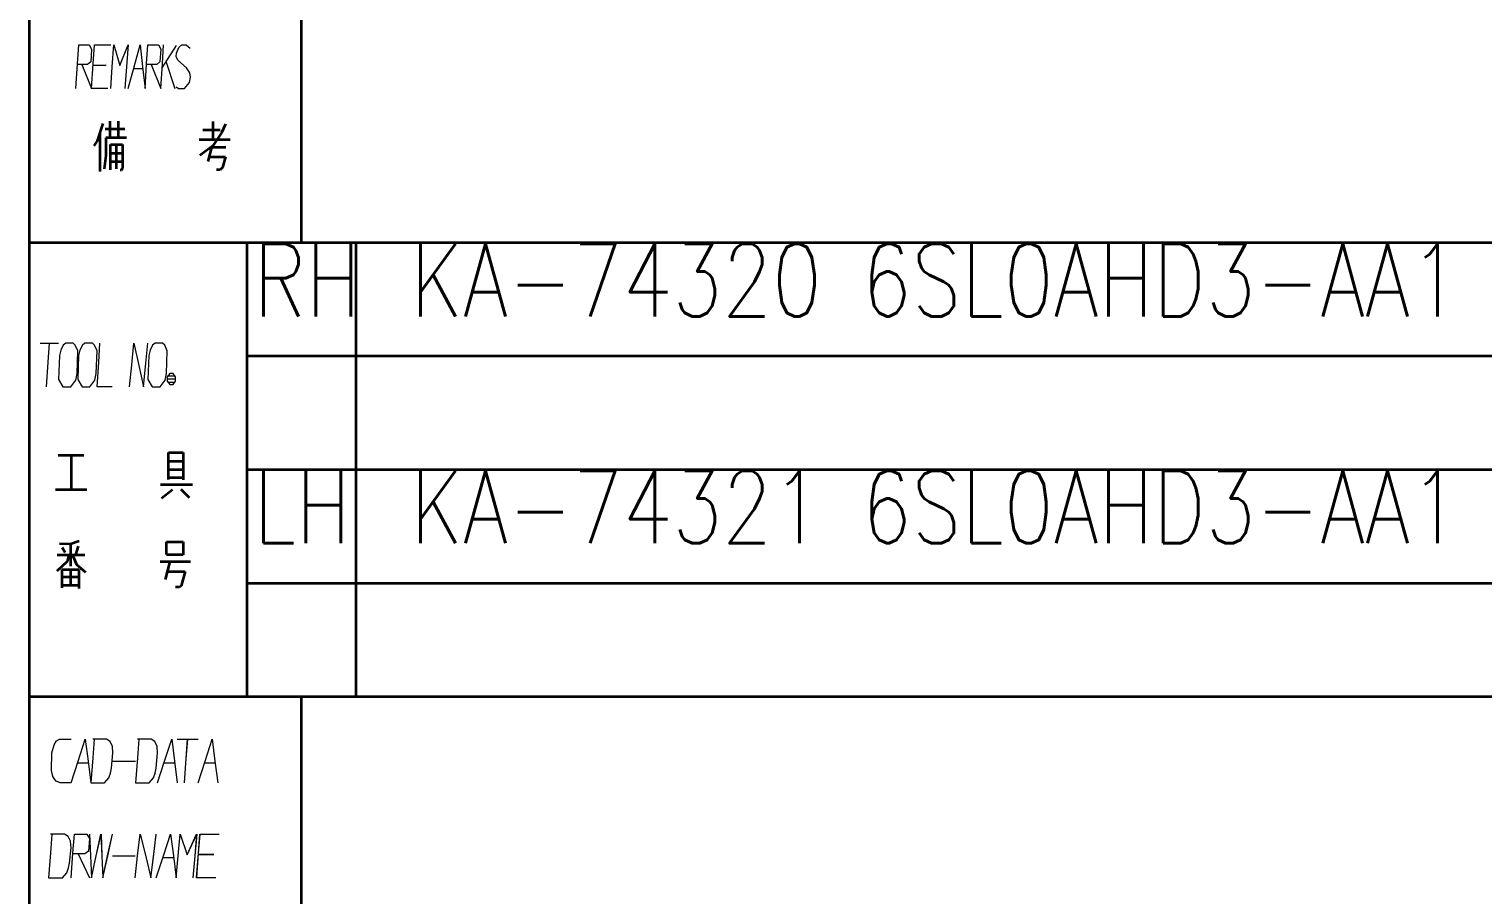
# Model space of a CAD drawing. Header units: millimetres. Extents: x 1333 to 104182, y -62616 to -5704.
# Drawn here: x 51254.1 to 51334.1, y -62569.2 to -62521.5 of the extents above; entities that cross this region are included whole.
import ezdxf
from ezdxf.enums import TextEntityAlignment as Align

# ---------------------------------------------------------------- set-up
doc = ezdxf.new("R2010")
doc.units = ezdxf.units.MM
doc.header["$LTSCALE"] = 0.5
doc.layers.add('08', color=1, linetype='Continuous')
doc.layers.add('SHM_LABEL', color=40, linetype='Continuous')
doc.styles.add('KAI', font='simplex.shx', dxfattribs={"width": 0.8, "bigfont": 'extfont.shx'})

# ---------------------------------------------------------------- blocks, each defined once
blk = doc.blocks.new('999')
at = {"color": 7, "lineweight": 35}
for p, q in [((75474.98, -11451.12), (75474.98, -11826.55)), ((75519.98, -11694.12), (75519.98, -11619.12)), ((75849.98, -11694.12), (75474.98, -11694.12)), ((75510.98, -11769.12), (75510.98, -11694.12)), ((75528.98, -11769.12), (75528.98, -11694.12)), ((75849.98, -11712.87), (75510.98, -11712.87)), ((75849.98, -11731.62), (75510.98, -11731.62)), ((75510.98, -11750.37), (75849.98, -11750.37)), ((75849.98, -11769.12), (75474.98, -11769.12))]:
    blk.add_line(p, q, dxfattribs=at)
at = {"color": 7, "lineweight": 35, "ltscale": 0.025411}
blk.add_line((75487.17, -11674.38), (75486.22, -11677.27), dxfattribs=at)
at = {"color": 7, "lineweight": 35, "ltscale": 0.022592}
for p, q in [((75488.37, -11676.75), (75488.37, -11674.04)), ((75489.69, -11674.04), (75489.69, -11676.75))]:
    blk.add_line(p, q, dxfattribs=at)
at = {"color": 7, "lineweight": 35, "ltscale": 0.024792}
blk.add_line((75505.3, -11674.09), (75505.3, -11677.06), dxfattribs=at)
at = {"color": 7, "lineweight": 35, "ltscale": 0.012975}
blk.add_line((75507.43, -11674.54), (75506.77, -11675.95), dxfattribs=at)
at = {"color": 7, "lineweight": 35, "ltscale": 0.05408}
blk.add_line((75486.68, -11675.87), (75486.68, -11682.36), dxfattribs=at)
at = {"color": 7, "lineweight": 35, "ltscale": 0.027148}
blk.add_line((75487.54, -11675.3), (75490.8, -11675.3), dxfattribs=at)
at = {"color": 7, "lineweight": 35, "ltscale": 0.024649}
blk.add_line((75487.66, -11676.75), (75487.66, -11679.71), dxfattribs=at)
at = {"color": 7, "lineweight": 35, "ltscale": 0.028174}
blk.add_line((75491.04, -11676.75), (75487.66, -11676.75), dxfattribs=at)
at = {"color": 7, "lineweight": 35, "ltscale": 0.023694}
blk.add_line((75503.68, -11675.47), (75506.53, -11675.47), dxfattribs=at)
at = {"color": 7, "lineweight": 35, "ltscale": 0.021694}
blk.add_line((75506.77, -11675.95), (75505.33, -11678.12), dxfattribs=at)
at = {"color": 7, "lineweight": 35, "ltscale": 0.008319}
blk.add_line((75486.22, -11677.27), (75485.66, -11678.1), dxfattribs=at)
at = {"color": 7, "lineweight": 35, "ltscale": 0.035175}
blk.add_line((75488.4, -11682.08), (75488.4, -11677.86), dxfattribs=at)
at = {"color": 7, "lineweight": 35, "ltscale": 0.016663}
for p, q in [((75488.4, -11677.86), (75490.4, -11677.86)), ((75488.4, -11679.3), (75490.4, -11679.3)), ((75488.4, -11680.7), (75490.4, -11680.7))]:
    blk.add_line(p, q, dxfattribs=at)
at = {"color": 7, "lineweight": 35, "ltscale": 0.033734}
blk.add_line((75489.38, -11677.86), (75489.38, -11681.91), dxfattribs=at)
at = {"color": 7, "lineweight": 35, "ltscale": 0.033121}
blk.add_line((75490.4, -11677.86), (75490.4, -11681.83), dxfattribs=at)
at = {"color": 7, "lineweight": 35, "ltscale": 0.042786}
blk.add_line((75503.04, -11677.06), (75508.17, -11677.06), dxfattribs=at)
at = {"color": 7, "lineweight": 35, "ltscale": 0.022085}
blk.add_line((75505.33, -11678.12), (75503.19, -11679.68), dxfattribs=at)
at = {"color": 7, "lineweight": 35, "ltscale": 0.020106}
blk.add_line((75505.1, -11678.36), (75504.47, -11680.69), dxfattribs=at)
at = {"color": 7, "lineweight": 35, "ltscale": 0.019763}
blk.add_line((75507.47, -11678.36), (75505.1, -11678.36), dxfattribs=at)
at = {"color": 7, "lineweight": 35, "ltscale": 0.018661}
blk.add_line((75487.66, -11679.71), (75487.35, -11681.92), dxfattribs=at)
at = {"color": 7, "lineweight": 35, "ltscale": 0.002609}
blk.add_line((75490.4, -11681.83), (75490.24, -11682.1), dxfattribs=at)
at = {"color": 7, "lineweight": 35, "ltscale": 0.022498}
blk.add_line((75504.69, -11679.9), (75507.38, -11679.9), dxfattribs=at)
at = {"color": 7, "lineweight": 35, "ltscale": 0.004646}
blk.add_line((75506.91, -11681.69), (75506.51, -11682.08), dxfattribs=at)
at = {"color": 7, "lineweight": 35, "ltscale": 0.015392}
blk.add_line((75507.38, -11679.9), (75506.91, -11681.69), dxfattribs=at)
at = {"color": 7, "lineweight": 35, "ltscale": 0.001892}
blk.add_line((75490.24, -11682.1), (75490.01, -11682.1), dxfattribs=at)
at = {"color": 7, "lineweight": 35, "ltscale": 0.005042}
blk.add_line((75506.51, -11682.08), (75505.91, -11682.08), dxfattribs=at)
at = {"color": 7, "lineweight": 35, "ltscale": 0.035352}
blk.add_line((75479.76, -11729.2), (75484.01, -11729.2), dxfattribs=at)
at = {"color": 7, "lineweight": 35, "ltscale": 0.047241}
blk.add_line((75481.9, -11729.2), (75481.9, -11734.86), dxfattribs=at)
at = {"color": 7, "lineweight": 35, "ltscale": 0.020349}
for p, q in [((75497.99, -11728.76), (75500.44, -11728.76)), ((75497.99, -11730.17), (75500.44, -11730.17)), ((75497.99, -11731.57), (75500.44, -11731.57)), ((75497.99, -11732.88), (75500.44, -11732.88))]:
    blk.add_line(p, q, dxfattribs=at)
at = {"color": 7, "lineweight": 35, "ltscale": 0.037363}
blk.add_line((75497.99, -11733.24), (75497.99, -11728.76), dxfattribs=at)
at = {"color": 7, "lineweight": 35, "ltscale": 0.037793}
blk.add_line((75500.44, -11728.76), (75500.44, -11733.29), dxfattribs=at)
at = {"color": 7, "lineweight": 35, "ltscale": 0.044141}
blk.add_line((75496.66, -11734.04), (75501.95, -11734.04), dxfattribs=at)
at = {"color": 7, "lineweight": 35, "ltscale": 0.043274}
blk.add_line((75479.33, -11734.86), (75484.52, -11734.86), dxfattribs=at)
at = {"color": 7, "lineweight": 35, "ltscale": 0.019093}
blk.add_line((75498.66, -11734.94), (75496.86, -11736.36), dxfattribs=at)
at = {"color": 7, "lineweight": 35, "ltscale": 0.01623}
blk.add_line((75500.02, -11734.84), (75501.41, -11736.2), dxfattribs=at)
at = {"color": 7, "lineweight": 35, "ltscale": 0.014799}
blk.add_line((75481.79, -11743.89), (75480.02, -11743.85), dxfattribs=at)
at = {"color": 7, "lineweight": 35, "ltscale": 0.012806}
blk.add_line((75483.25, -11743.41), (75481.79, -11743.89), dxfattribs=at)
at = {"color": 7, "lineweight": 35, "ltscale": 0.030356}
blk.add_line((75481.79, -11743.89), (75481.79, -11747.54), dxfattribs=at)
at = {"color": 7, "lineweight": 35, "ltscale": 0.01256}
blk.add_line((75483.08, -11744.25), (75482.64, -11745.69), dxfattribs=at)
at = {"color": 7, "lineweight": 35, "ltscale": 0.0229}
for p, q in [((75497.69, -11743.54), (75500.44, -11743.54)), ((75500.44, -11745.68), (75497.69, -11745.68)), ((75480.44, -11748.09), (75483.19, -11748.09)), ((75480.44, -11749.29), (75483.19, -11749.29)), ((75480.44, -11750.69), (75483.19, -11750.69))]:
    blk.add_line(p, q, dxfattribs=at)
at = {"color": 7, "lineweight": 35, "ltscale": 0.017297}
blk.add_line((75497.69, -11745.62), (75497.69, -11743.54), dxfattribs=at)
at = {"color": 7, "lineweight": 35, "ltscale": 0.017825}
blk.add_line((75500.44, -11743.54), (75500.44, -11745.68), dxfattribs=at)
at = {"color": 7, "lineweight": 35, "ltscale": 0.038208}
blk.add_line((75479.61, -11745.69), (75484.2, -11745.69), dxfattribs=at)
at = {"color": 7, "lineweight": 35, "ltscale": 0.007989}
blk.add_line((75480.46, -11744.47), (75480.95, -11745.29), dxfattribs=at)
at = {"color": 7, "lineweight": 35, "ltscale": 0.009285}
blk.add_line((75481.52, -11745.69), (75481.24, -11746.77), dxfattribs=at)
at = {"color": 7, "lineweight": 35, "ltscale": 0.014155}
blk.add_line((75482.15, -11745.69), (75482.8, -11747.26), dxfattribs=at)
at = {"color": 7, "lineweight": 35, "ltscale": 0.01933}
blk.add_line((75481.24, -11746.77), (75479.57, -11748.38), dxfattribs=at)
at = {"color": 7, "lineweight": 35, "ltscale": 0.025415}
blk.add_line((75480.44, -11751.14), (75480.44, -11748.09), dxfattribs=at)
at = {"color": 7, "lineweight": 35, "ltscale": 0.02171}
blk.add_line((75481.81, -11748.09), (75481.81, -11750.69), dxfattribs=at)
at = {"color": 7, "lineweight": 35, "ltscale": 0.016253}
blk.add_line((75482.8, -11747.26), (75484.28, -11748.53), dxfattribs=at)
at = {"color": 7, "lineweight": 35, "ltscale": 0.026474}
blk.add_line((75483.19, -11748.09), (75483.19, -11751.26), dxfattribs=at)
at = {"color": 7, "lineweight": 35, "ltscale": 0.041736}
blk.add_line((75496.61, -11746.8), (75501.62, -11746.8), dxfattribs=at)
at = {"color": 7, "lineweight": 35, "ltscale": 0.025634}
blk.add_line((75498.24, -11746.8), (75497.45, -11749.77), dxfattribs=at)
at = {"color": 7, "lineweight": 35, "ltscale": 0.024377}
blk.add_line((75497.81, -11748.41), (75500.74, -11748.41), dxfattribs=at)
at = {"color": 7, "lineweight": 35, "ltscale": 0.020591}
blk.add_line((75500.74, -11748.41), (75500.1, -11750.8), dxfattribs=at)
at = {"color": 7, "lineweight": 35, "ltscale": 0.004529}
blk.add_line((75499.69, -11751.03), (75499.15, -11751.03), dxfattribs=at)
at = {"color": 7, "lineweight": 35, "ltscale": 0.003864}
blk.add_line((75500.1, -11750.8), (75499.69, -11751.03), dxfattribs=at)
at = {"color": 7, "lineweight": 35, "ltscale": 0.45}
blk.add_line((75519.98, -11823.12), (75519.98, -11769.12), dxfattribs=at)
at = {"color": 7, "lineweight": 13}
for points in [[(75482.71, -11668.62), (75482.98, -11664.57), (75483.18, -11661.42), (75484.91, -11661.42), (75485.31, -11662.14), (75485.18, -11664.21), (75484.65, -11664.66), (75482.98, -11664.66)], [(75487.98, -11668.62), (75485.31, -11668.62), (75485.58, -11664.57), (75485.78, -11661.42), (75488.45, -11661.42)], [(75488.45, -11668.62), (75488.71, -11665.02), (75488.98, -11661.42), (75489.98, -11664.84), (75491.32, -11661.42), (75491.05, -11665.02), (75490.78, -11668.62)], [(75491.32, -11668.62), (75492.32, -11665.02), (75493.32, -11661.42), (75493.72, -11665.02), (75494.12, -11668.62)], [(75494.12, -11668.62), (75494.38, -11664.57), (75494.58, -11661.42), (75496.32, -11661.42), (75496.72, -11662.14), (75496.58, -11664.21), (75496.05, -11664.66), (75494.38, -11664.66)], [(75496.72, -11668.62), (75496.98, -11664.57), (75497.18, -11661.42)], [(75499.25, -11661.51), (75496.92, -11665.2)], [(75499.25, -11668.35), (75499.65, -11668.62), (75500.65, -11668.62), (75501.45, -11667.63), (75501.65, -11666.73), (75501.52, -11666.01), (75500.99, -11665.2), (75499.52, -11663.94), (75499.25, -11663.31), (75499.32, -11662.77), (75499.72, -11661.87), (75500.19, -11661.42), (75500.92, -11661.42), (75501.59, -11661.96)], [(75483.71, -11664.66), (75485.31, -11668.62)], [(75485.58, -11664.75), (75487.71, -11664.75)], [(75495.12, -11664.66), (75496.72, -11668.62)], [(75497.58, -11664.12), (75499.05, -11668.62)], [(75492.25, -11665.29), (75493.72, -11665.29)], [(75476.82, -11710.69), (75479.86, -11710.69)], [(75477.86, -11717.89), (75478.13, -11713.84), (75478.34, -11710.69)], [(75488.68, -11717.89), (75486.2, -11717.89), (75486.47, -11713.84), (75486.68, -11710.69)], [(75491.58, -11717.89), (75491.92, -11714.29), (75492.26, -11710.69), (75493.09, -11714.38), (75493.85, -11717.89), (75494.26, -11714.02), (75494.61, -11710.69)], [(75499.16, -11716.63), (75497.78, -11716.63)], [(75497.92, -11716.09), (75499.02, -11716.09)], [(75497.92, -11717.17), (75499.02, -11717.17)], [(75481.84, -11783.35), (75480.14, -11783.35), (75479.44, -11783.08), (75479.2, -11782.81), (75478.89, -11782.27), (75478.66, -11781.28), (75478.74, -11778.4), (75479.13, -11777.05), (75479.51, -11776.42), (75479.98, -11776.15), (75481.92, -11776.15)], [(75481.92, -11783.35), (75483.08, -11779.75), (75484.25, -11776.15), (75484.71, -11779.75), (75485.18, -11783.35)], [(75485.18, -11783.35), (75487.43, -11783.35), (75488.13, -11782.54), (75488.44, -11781.73), (75488.59, -11780.92), (75488.82, -11778.4), (75488.75, -11777.32), (75488.36, -11776.51), (75487.74, -11776.15), (75485.49, -11776.15)], [(75485.72, -11776.15), (75485.49, -11779.21), (75485.18, -11783.35)], [(75492.55, -11783.35), (75494.8, -11783.35), (75495.5, -11782.54), (75495.81, -11781.73), (75495.96, -11780.92), (75496.19, -11778.4), (75496.12, -11777.32), (75495.73, -11776.51), (75495.11, -11776.15), (75492.86, -11776.15)], [(75493.09, -11776.15), (75492.86, -11779.21), (75492.55, -11783.35)], [(75496.19, -11783.35), (75497.36, -11779.75), (75498.52, -11776.15), (75498.99, -11779.75), (75499.45, -11783.35)], [(75499.45, -11776.15), (75502.87, -11776.15)], [(75500.62, -11783.35), (75500.93, -11779.3), (75501.16, -11776.15)], [(75502.87, -11783.35), (75504.03, -11779.75), (75505.19, -11776.15), (75505.66, -11779.75), (75506.12, -11783.35)], [(75483.01, -11780.02), (75484.71, -11780.02)], [(75488.82, -11779.75), (75492.55, -11779.75)], [(75497.28, -11780.02), (75498.99, -11780.02)], [(75503.95, -11780.02), (75505.66, -11780.02)], [(75478.21, -11799.03), (75480.49, -11799.03), (75481.2, -11798.22), (75481.51, -11797.41), (75481.67, -11796.6), (75481.9, -11794.08), (75481.82, -11793), (75481.43, -11792.19), (75480.8, -11791.83), (75478.52, -11791.83)], [(75478.76, -11791.83), (75478.52, -11794.89), (75478.21, -11799.03)], [(75481.9, -11799.03), (75482.22, -11794.98), (75482.45, -11791.83), (75484.5, -11791.83), (75484.97, -11792.55), (75484.81, -11794.62), (75484.18, -11795.07), (75482.22, -11795.07)], [(75484.97, -11791.83), (75485.12, -11795.43), (75485.28, -11799.03), (75486.07, -11795.43), (75486.85, -11791.83), (75487.01, -11795.43), (75487.17, -11799.03), (75487.95, -11795.43), (75488.74, -11791.83)], [(75492.51, -11799.03), (75492.9, -11795.43), (75493.3, -11791.83), (75494.24, -11795.52), (75495.1, -11799.03), (75495.57, -11795.16), (75495.97, -11791.83)], [(75495.97, -11799.03), (75497.15, -11795.43), (75498.32, -11791.83), (75498.8, -11795.43), (75499.27, -11799.03)], [(75499.27, -11799.03), (75499.58, -11795.43), (75499.9, -11791.83), (75501.07, -11795.25), (75502.65, -11791.83), (75502.33, -11795.43), (75502.02, -11799.03)], [(75505.79, -11799.03), (75502.65, -11799.03), (75502.96, -11794.98), (75503.2, -11791.83), (75506.34, -11791.83)], [(75483.08, -11795.07), (75484.97, -11799.03)], [(75488.74, -11795.43), (75492.51, -11795.43)], [(75497.07, -11795.7), (75498.8, -11795.7)], [(75502.96, -11795.16), (75505.47, -11795.16)]]:
    blk.add_lwpolyline(points, dxfattribs=at)
for points in [[(75481.86, -11717.89), (75482.68, -11716.81), (75482.89, -11715.73), (75483.03, -11711.95), (75482.61, -11711.05), (75482.27, -11710.69), (75481.03, -11710.69), (75480.61, -11711.05), (75480.2, -11711.86), (75479.99, -11712.76), (75479.86, -11716.72), (75480.55, -11717.89)], [(75485.03, -11717.89), (75485.85, -11716.81), (75486.06, -11715.73), (75486.2, -11711.95), (75485.78, -11711.05), (75485.44, -11710.69), (75484.2, -11710.69), (75483.79, -11711.05), (75483.37, -11711.86), (75483.16, -11712.76), (75483.03, -11716.72), (75483.72, -11717.89)], [(75496.61, -11717.89), (75497.44, -11716.81), (75497.64, -11715.73), (75497.78, -11711.95), (75497.37, -11711.05), (75497.02, -11710.69), (75495.78, -11710.69), (75495.37, -11711.05), (75494.95, -11711.86), (75494.75, -11712.76), (75494.61, -11716.72), (75495.3, -11717.89)], [(75498.19, -11717.53), (75498.75, -11717.53), (75499.16, -11716.99), (75499.16, -11716.27), (75498.75, -11715.73), (75498.19, -11715.73), (75497.78, -11716.27), (75497.78, -11716.99)]]:
    blk.add_lwpolyline(points, close=True, dxfattribs=at)

msp = doc.modelspace()

# ---------------------------------------------------------------- linework, layer by layer
at = {"color": 7, "lineweight": 35, "ltscale": 0.45}
msp.add_line((51269.067, -62576.279), (51269.067, -62558.279), dxfattribs=at)
at = {"color": 7, "lineweight": 13}
for points in [[(51256.355, -62563.024), (51255.786, -62563.024), (51255.553, -62562.934), (51255.476, -62562.844), (51255.372, -62562.664), (51255.295, -62562.334), (51255.321, -62561.374), (51255.45, -62560.924), (51255.579, -62560.714), (51255.734, -62560.624), (51256.381, -62560.624)], [(51256.381, -62563.024), (51256.769, -62561.824), (51257.157, -62560.624), (51257.312, -62561.824), (51257.467, -62563.024)], [(51257.467, -62563.024), (51258.217, -62563.024), (51258.45, -62562.754), (51258.553, -62562.484), (51258.605, -62562.214), (51258.682, -62561.374), (51258.656, -62561.014), (51258.527, -62560.744), (51258.32, -62560.624), (51257.57, -62560.624)], [(51257.648, -62560.624), (51257.57, -62561.644), (51257.467, -62563.024)], [(51259.924, -62563.024), (51260.674, -62563.024), (51260.906, -62562.754), (51261.01, -62562.484), (51261.061, -62562.214), (51261.139, -62561.374), (51261.113, -62561.014), (51260.984, -62560.744), (51260.777, -62560.624), (51260.027, -62560.624)], [(51260.105, -62560.624), (51260.027, -62561.644), (51259.924, -62563.024)], [(51261.139, -62563.024), (51261.527, -62561.824), (51261.915, -62560.624), (51262.07, -62561.824), (51262.225, -62563.024)], [(51262.613, -62563.024), (51262.716, -62561.674), (51262.794, -62560.624)], [(51263.363, -62563.024), (51263.751, -62561.824), (51264.139, -62560.624), (51264.294, -62561.824), (51264.449, -62563.024)], [(51256.743, -62561.914), (51257.312, -62561.914)], [(51258.682, -62561.824), (51259.924, -62561.824)], [(51261.501, -62561.914), (51262.07, -62561.914)], [(51263.725, -62561.914), (51264.294, -62561.914)], [(51255.144, -62568.247), (51255.904, -62568.247), (51256.14, -62567.977), (51256.244, -62567.707), (51256.297, -62567.437), (51256.375, -62566.597), (51256.349, -62566.237), (51256.218, -62565.967), (51256.009, -62565.847), (51255.249, -62565.847)], [(51255.328, -62565.847), (51255.249, -62566.867), (51255.144, -62568.247)], [(51256.375, -62568.247), (51256.48, -62566.897), (51256.559, -62565.847), (51257.24, -62565.847), (51257.397, -62566.087), (51257.344, -62566.777), (51257.135, -62566.927), (51256.48, -62566.927)], [(51257.397, -62565.847), (51257.449, -62567.047), (51257.501, -62568.247), (51257.763, -62567.047), (51258.025, -62565.847), (51258.078, -62567.047), (51258.13, -62568.247), (51258.392, -62567.047), (51258.654, -62565.847)], [(51259.911, -62568.247), (51260.042, -62567.047), (51260.173, -62565.847), (51260.487, -62567.077), (51260.775, -62568.247), (51260.932, -62566.957), (51261.063, -62565.847)], [(51261.063, -62568.247), (51261.456, -62567.047), (51261.849, -62565.847), (51262.006, -62567.047), (51262.163, -62568.247)], [(51262.163, -62568.247), (51262.268, -62567.047), (51262.373, -62565.847), (51262.766, -62566.987), (51263.289, -62565.847), (51263.185, -62567.047), (51263.08, -62568.247)], [(51264.337, -62568.247), (51263.289, -62568.247), (51263.394, -62566.897), (51263.473, -62565.847), (51264.52, -62565.847)], [(51256.768, -62566.927), (51257.397, -62568.247)], [(51258.654, -62567.047), (51259.911, -62567.047)], [(51261.43, -62567.137), (51262.006, -62567.137)], [(51263.394, -62566.957), (51264.232, -62566.957)]]:
    msp.add_lwpolyline(points, dxfattribs=at)

# ---------------------------------------------------------------- block references
at = {"layer": '08', "color": 55, "xscale": 0.3333333333430346, "yscale": 0.3333333333357587, "zscale": 0.3333333333333333}
msp.add_blockref('999', (26095.741, -58635.239), dxfattribs=at)

# ---------------------------------------------------------------- texts
at = {"layer": 'SHM_LABEL', "style": 'KAI', "width": 0.8}
for s, p in [('RH', (51266.422, -62538.529)), ('KA-74320 6SL0AHD3-AA1', (51275.067, -62538.529)), ('LH', (51266.422, -62551.029)), ('KA-74321 6SL0AHD3-AA1', (51275.067, -62551.029))]:
    msp.add_text(s, height=4, dxfattribs=at).set_placement(p, align=Align.BOTTOM_LEFT)

doc.saveas('drawing.dxf')
